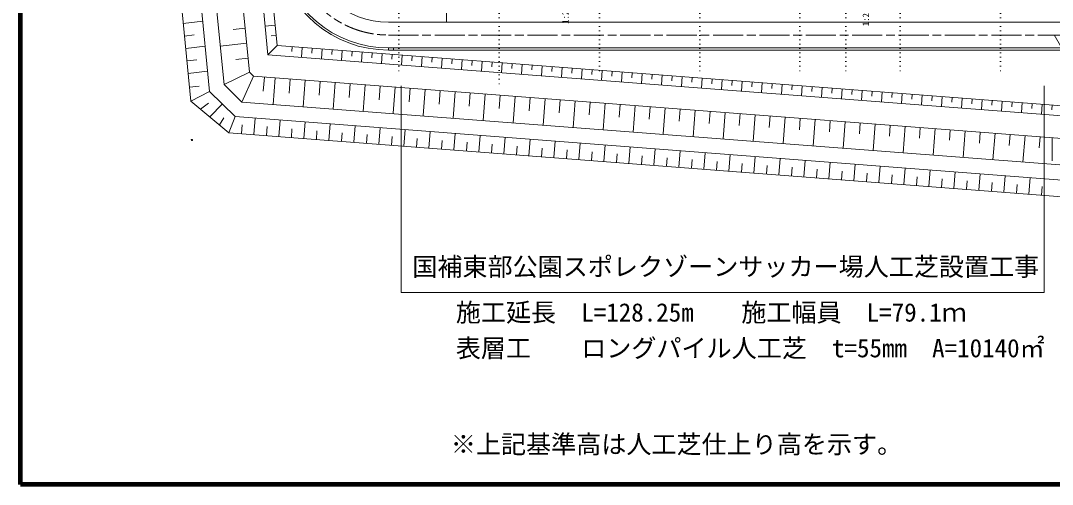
# Model space of a CAD drawing. Units: millimetres, scale not verified. Extents: x -199250 to 201250, y -138500 to 162913.
# Drawn here: x -199250 to 6482, y -138500 to -45974 of the extents above; entities that cross this region are included whole.
import ezdxf
from ezdxf.enums import TextEntityAlignment as Align

# ---------------------------------------------------------------- set-up
doc = ezdxf.new("R2010")
doc.units = ezdxf.units.MM
doc.header["$LTSCALE"] = 500
doc.header["$PDMODE"] = 32
doc.header["$PDSIZE"] = 250
doc.linetypes.add('CHAIN', pattern=[18.5, 12, -1.5, 3.5, -1.5])
doc.linetypes.add('DOTTED', pattern=[1.75, 0.25, -1.5])
for name, color, linetype, lineweight in [('0-1_S-SUV', 7, 'Continuous', 13), ('0-4_現況図（想定）', 8, 'Continuous', 13), ('0-B_二次掘削', 7, 'Continuous', 13), ('0-C_ｸﾞﾗﾝﾄﾞ高さ勾配', 5, 'Continuous', 13), ('0-D_法形状', 7, 'Continuous', 25)]:
    doc.layers.add(name, color=color, linetype=linetype, lineweight=lineweight)
doc.styles.add('ＭＳ ゴシック', font='')
doc.styles.get('ＭＳ ゴシック').set_extended_font_data('MS Gothic')

# ---------------------------------------------------------------- blocks, each defined once
blk = doc.blocks.new('open_arrow')
at = {"color": 0, "linetype": 'Continuous', "lineweight": -2}
blk.add_lwpolyline([(7.5, 1.25), (0, 0), (7.5, -1.25)], dxfattribs=at)
blk = doc.blocks.new('DIMENSION_002_')
at = {"layer": '0-C_ｸﾞﾗﾝﾄﾞ高さ勾配', "color": 7, "lineweight": 18}
blk.add_line((30053895197, 20350186793), (30053895163, 20350186757), dxfattribs=at)
at = {"layer": '0-C_ｸﾞﾗﾝﾄﾞ高さ勾配', "color": 7, "xscale": 100, "yscale": 100, "rotation": 47}
blk.add_blockref('open_arrow', (30053895197, 20350186793), dxfattribs=at)
blk = doc.blocks.new('-007-DIMENSION_002_')
at = {"layer": '0-C_ｸﾞﾗﾝﾄﾞ高さ勾配', "color": 7, "lineweight": 18}
blk.add_line((30053895197, 20350186793), (30053895163, 20350186757), dxfattribs=at)
at = {"layer": '0-C_ｸﾞﾗﾝﾄﾞ高さ勾配'}
blk.add_blockref('DIMENSION_002_', (0, 0), dxfattribs=at)
blk = doc.blocks.new('-008--006-DIMENSION_003_')
at = {"layer": '0-C_ｸﾞﾗﾝﾄﾞ高さ勾配', "color": 7}
blk.add_lwpolyline([(30053895197, 20350186793), (30050805493, 20346877771), (30051999345, 20342963830)], dxfattribs=at)
at = {"layer": '0-C_ｸﾞﾗﾝﾄﾞ高さ勾配'}
blk.add_blockref('-007-DIMENSION_002_', (0, 0), dxfattribs=at)
at = {"layer": '0-C_ｸﾞﾗﾝﾄﾞ高さ勾配', "color": 7, "style": 'ＭＳ ゴシック'}
blk.add_text('FH=7.200', height=641500, rotation=286.963, dxfattribs=at).set_placement((30050905264, 20346550679), align=Align.BOTTOM_LEFT)

msp = doc.modelspace()

# ---------------------------------------------------------------- linework, layer by layer
at = {"layer": '0-1_S-SUV', "lineweight": 140}
msp.add_lwpolyline([(-199250, -138500), (-199250, 138500), (201250, 138500), (201250, -138500)], close=True, dxfattribs=at)
at = {"layer": '0-4_現況図（想定）'}
for p, q in [((-158693.6, -58716), (-163854.8, -5865.9)), ((-165300.5, -62054.1), (-170715.2, -6607.4)), ((-161573.3, -60094.8), (-166837.6, -6188.3)), ((-153606.3, -56280.3), (-157630.1, -15076.6)), ((-149928.6, -52785), (-153646.6, -14712.9)), ((-148101.3, -50919.6), (-151655.4, -14525.6)), ((-166813.7, -46558.8), (-162940, -46099.6)), ((-148496.2, -46875.8), (-150486.7, -47070.2)), ((-125928.7, -46267.7), (154009.1, -46268.9)), ((-166570.7, -49047.5), (-164631, -48817.6)), ((-154467.6, -47460.1), (-156838.1, -47741.1)), ((-148298.7, -48897.7), (-149294, -48994.9)), ((-166327.6, -51536.2), (-162453.9, -51077)), ((-154176, -50446.5), (-159440.3, -51070.6)), ((-149928.6, -52785), (-148101.3, -50919.6)), ((-148101.3, -50919.6), (69843.2, -67666.9)), ((-145094.8, -51150.6), (-145171.4, -52147.7)), ((-143100.7, -51303.8), (-143253.9, -53297.9)), ((155956.5, -51428.9), (-125928.7, -51427.7)), ((-125928.7, -51847.7), (-125928.7, -51427.7)), ((-124928.7, -51847.7), (-124928.7, -51427.7)), ((-153884.4, -53433), (-156358.7, -53726.3)), ((-149928.6, -52785), (69648.6, -69657.9)), ((-141106.5, -51457.1), (-141183.2, -52454.1)), ((-139112.4, -51610.3), (-139265.7, -53604.4)), ((-137118.3, -51763.5), (-137194.9, -52760.6)), ((-135124.2, -51916.8), (-135277.4, -53910.9)), ((-133130.1, -52070), (-133206.7, -53067)), ((-131135.9, -52223.2), (-131289.2, -54217.3)), ((-129141.8, -52376.5), (-129218.4, -53373.5)), ((-127147.7, -52529.7), (-127300.9, -54523.8)), ((-125928.7, -51847.7), (164456.5, -51848.9)), ((-125153.6, -52682.9), (-125230.2, -53680)), ((-123159.5, -52836.1), (-123312.7, -54830.3)), ((-121165.3, -52989.4), (-121241.9, -53986.4)), ((-119171.2, -53142.6), (-119324.4, -55136.7)), ((-117177.1, -53295.8), (-117253.7, -54292.9)), ((-115183, -53449.1), (-115336.2, -55443.2)), ((-166084.6, -54024.9), (-164144.9, -53795)), ((-113188.8, -53602.3), (-113265.5, -54599.4)), ((-111194.7, -53755.5), (-111348, -55749.7)), ((-109200.6, -53908.8), (-109277.2, -54905.8)), ((-107206.5, -54062), (-107359.7, -56056.1)), ((-105212.4, -54215.2), (-105289, -55212.3)), ((-103218.2, -54368.5), (-103371.5, -56362.6)), ((-101224.1, -54521.7), (-101300.7, -55518.8)), ((-99230, -54674.9), (-99383.2, -56669.1)), ((-97235.9, -54828.2), (-97312.5, -55825.2)), ((-95241.8, -54981.4), (-95395, -56975.5)), ((-93247.6, -55134.6), (-93324.2, -56131.7)), ((-91253.5, -55287.9), (-91406.7, -57282)), ((-89259.4, -55441.1), (-89336, -56438.2)), ((-165841.5, -56513.6), (-161967.8, -56054.4)), ((-158693.6, -58716), (-153606.3, -56280.3)), ((-155121.8, -62214.9), (-152791.6, -57078.3)), ((-153606.3, -56280.3), (-152791.6, -57078.3)), ((69210.9, -74137.5), (-152791.6, -57078.3)), ((-150639.8, -57243.7), (-150855.2, -60046.5)), ((-148488, -57409), (-148894.1, -62693.4)), ((-87265.3, -55594.3), (-87418.5, -57588.5)), ((-85271.1, -55747.6), (-85347.8, -56744.6)), ((-83277, -55900.8), (-83430.3, -57894.9)), ((-81282.9, -56054), (-81359.5, -57051.1)), ((-79288.8, -56207.3), (-79442, -58201.4)), ((-77294.7, -56360.5), (-77371.3, -57357.6)), ((-75300.5, -56513.7), (-75453.8, -58507.9)), ((-73306.4, -56667), (-73383, -57664)), ((-71312.3, -56820.2), (-71465.5, -58814.3)), ((-69318.2, -56973.4), (-69394.8, -57970.5)), ((-67324.1, -57126.7), (-67477.3, -59120.8)), ((-65329.9, -57279.9), (-65406.5, -58277)), ((-63335.8, -57433.1), (-63489, -59427.3)), ((-61341.7, -57586.4), (-61418.3, -58583.4)), ((-165571, -59283.8), (-163631.4, -59053.9)), ((-145496.9, -57638.9), (-145712.2, -60441.7)), ((-142505.7, -57868.7), (-142911.7, -63153.1)), ((-139514.5, -58098.6), (-139728.2, -60879.2)), ((-136523.3, -58328.4), (-136929.4, -63612.8)), ((-133532.1, -58558.3), (-133744.1, -61316.8)), ((-130540.9, -58788.1), (-130947, -64072.5)), ((-127549.8, -59018), (-127760, -61754.3)), ((-124558.6, -59247.8), (-124959.5, -64465.7)), ((-121567.4, -59477.6), (-121776, -62191.8)), ((-59347.6, -57739.6), (-59500.8, -59733.7)), ((-57353.4, -57892.8), (-57430.1, -58889.9)), ((-55359.3, -58046.1), (-55512.6, -60040.2)), ((-53365.2, -58199.3), (-53441.8, -59196.4)), ((-51371.1, -58352.5), (-51524.3, -60346.7)), ((-49377, -58505.8), (-49453.6, -59502.8)), ((-47382.8, -58659), (-47536.1, -60653.1)), ((-45388.7, -58812.2), (-45465.3, -59809.3)), ((-43394.6, -58965.5), (-43547.8, -60959.6)), ((-41400.5, -59118.7), (-41477.1, -60115.8)), ((-39406.4, -59271.9), (-39559.6, -61266)), ((-37412.2, -59425.2), (-37488.9, -60422.2)), ((-35418.1, -59578.4), (-35571.3, -61572.5)), ((-165300.5, -62054.1), (-161573.3, -60094.8)), ((-161573.3, -60094.8), (-156440.7, -65122.4)), ((-118576.2, -59707.5), (-118975.5, -64903.3)), ((-115585, -59937.3), (-115791.9, -62629.4)), ((-112593.9, -60167.2), (-112999.9, -65451.6)), ((-109602.7, -60397), (-109807.8, -63066.9)), ((-106611.5, -60626.9), (-107017.6, -65911.3)), ((-103620.3, -60856.7), (-103823.8, -63504.5)), ((-100629.1, -61086.6), (-101035.2, -66371)), ((-97637.9, -61316.4), (-97839.7, -63942)), ((-94646.8, -61546.3), (-95052.8, -66830.7)), ((-33424, -59731.6), (-33500.6, -60728.7)), ((-31429.9, -59884.9), (-31583.1, -61879)), ((-29435.8, -60038.1), (-29512.4, -61035.2)), ((-27441.6, -60191.3), (-27594.9, -62185.4)), ((-25447.5, -60344.6), (-25524.1, -61341.6)), ((-23453.4, -60497.8), (-23606.6, -62491.9)), ((-21459.3, -60651), (-21535.9, -61648.1)), ((-19465.1, -60804.3), (-19618.4, -62798.4)), ((-17471, -60957.5), (-17547.6, -61954.5)), ((-15476.9, -61110.7), (-15630.1, -63104.8)), ((-13482.8, -61264), (-13559.4, -62261)), ((-11488.7, -61417.2), (-11641.9, -63411.3)), ((-9494.5, -61570.4), (-9571.2, -62567.5)), ((-165300.5, -62054.1), (-157718.8, -68333.9)), ((-163405.1, -63624.1), (-161755.6, -62420.8)), ((-159007, -62608.6), (-161509.7, -65194)), ((-91655.6, -61776.1), (-91855.6, -64379.5)), ((-88664.4, -62006), (-89070.5, -67290.4)), ((-85673.2, -62235.8), (-85870.3, -64800.5)), ((-82682, -62465.7), (-83088.1, -67750.1)), ((-79690.8, -62695.5), (-79885, -65221.6)), ((-76699.7, -62925.4), (-77105.7, -68209.8)), ((-73708.5, -63155.2), (-73899.6, -65642.6)), ((-70717.3, -63385.1), (-71114.5, -68553.4)), ((-67726.1, -63614.9), (-67914.3, -66063.6)), ((-7500.4, -61723.6), (-7653.6, -63717.8)), ((-5506.3, -61876.9), (-5582.9, -62873.9)), ((-3512.2, -62030.1), (-3665.4, -64024.2)), ((-1518.1, -62183.3), (-1594.7, -63180.4)), ((476.1, -62336.6), (322.8, -64330.7)), ((2470.2, -62489.8), (2393.6, -63486.9)), ((4464.3, -62643), (4311.1, -64637.2)), ((6458.4, -62796.3), (6381.8, -63793.3)), ((-159614.2, -66763.9), (-158705.6, -65370.8)), ((-156440.7, -65122.4), (-157718.8, -68333.9)), ((-156440.7, -65122.4), (68403.4, -82399.9)), ((-152495.7, -65425.5), (-152747.8, -68705.2)), ((-147510.4, -65808.6), (-147763.3, -69098.9)), ((-64734.9, -63844.8), (-65141, -69129.2)), ((-61743.8, -64074.6), (-61928.9, -66484.6)), ((-58752.6, -64304.5), (-59158.6, -69588.9)), ((-55761.4, -64534.3), (-55943.6, -66905.6)), ((-52770.2, -64764.2), (-53176.3, -70048.6)), ((-49779, -64994), (-49958.3, -67326.6)), ((-46787.8, -65223.9), (-47193.9, -70508.3)), ((-43796.7, -65453.7), (-43972.9, -67747.6)), ((-40805.5, -65683.6), (-41211.6, -70968)), ((-155096.8, -66743.3), (-155233.3, -68519.5)), ((-150118.6, -67120.5), (-150255.1, -68896.7)), ((-145138.6, -67571.8), (-145270.6, -69290.4)), ((-142525.1, -66191.7), (-142778, -69482)), ((-137539.8, -66574.8), (-137792.7, -69865.1)), ((-132554.5, -66957.8), (-132807.4, -70248.1)), ((-127569.2, -67340.9), (-127822.1, -70631.2)), ((-122583.9, -67724), (-122836.8, -71014.3)), ((-37814.3, -65913.4), (-37987.6, -68168.6)), ((-34823.1, -66143.3), (-35229.2, -71427.7)), ((-31831.9, -66373.1), (-32002.3, -68589.7)), ((-28840.8, -66603), (-29246.8, -71887.4)), ((-25849.6, -66832.8), (-26016.9, -69010.7)), ((-22858.4, -67062.7), (-23264.5, -72347.1)), ((-19867.2, -67292.5), (-20031.6, -69431.7)), ((-16876, -67522.4), (-17282.1, -72806.8)), ((-13884.8, -67752.2), (-14046.3, -69852.7)), ((-157718.8, -68333.9), (68082.4, -85685)), ((-140153.3, -67954.9), (-140285.3, -69673.5)), ((-135168, -68338), (-135300, -70056.6)), ((-130182.7, -68721.1), (-130314.7, -70439.7)), ((-125197.3, -69104.2), (-125329.4, -70822.8)), ((-120212, -69487.2), (-120344.1, -71205.8)), ((-117598.6, -68107.1), (-117851.5, -71397.4)), ((-115226.7, -69870.3), (-115358.8, -71588.9)), ((-112613.3, -68490.2), (-112866.2, -71780.5)), ((-107628, -68873.3), (-107880.8, -72163.6)), ((-102642.7, -69256.3), (-102895.5, -72546.6)), ((-97657.4, -69639.4), (-97910.2, -72929.7)), ((-10893.7, -67982.1), (-11299.7, -73266.5)), ((-7902.5, -68211.9), (-8073.1, -70432.8)), ((-4917.1, -68441.3), (-5369.7, -73722.2)), ((-1925.8, -68671.2), (-2113.1, -70857.1)), ((1065.7, -68901), (613, -74181.9)), ((4057, -69130.9), (3865.1, -71369.5)), ((6456.4, -69315.3), (6456.4, -73939.1)), ((-110241.4, -70253.4), (-110373.5, -71972)), ((-105256.1, -70636.5), (-105388.2, -72355.1)), ((-100270.8, -71019.6), (-100402.9, -72738.2)), ((-95285.5, -71402.7), (-95417.6, -73121.3)), ((-92672.1, -70022.5), (-92924.9, -73312.8)), ((-90300.2, -71785.7), (-90432.3, -73504.3)), ((-87686.8, -70405.6), (-87939.6, -73695.9)), ((-82701.5, -70788.7), (-82954.3, -74079)), ((-77716.2, -71171.7), (-77969, -74462)), ((-72730.9, -71554.8), (-72983.7, -74845.1)), ((-67745.6, -71937.9), (-67998.4, -75228.2)), ((-85314.9, -72168.8), (-85447, -73887.4)), ((-80329.6, -72551.9), (-80461.7, -74270.5)), ((-75344.3, -72935), (-75476.4, -74653.6)), ((-70359, -73318.1), (-70491.1, -75036.7)), ((-65373.7, -73701.1), (-65505.8, -75419.7)), ((-62760.3, -72321), (-63013.1, -75611.3)), ((-57775, -72704.1), (-58027.8, -75994.4)), ((-52789.7, -73087.2), (-53042.5, -76377.5)), ((-47804.4, -73470.2), (-48057.2, -76760.5)), ((-42819.1, -73853.3), (-43071.9, -77143.6)), ((-60388.4, -74084.2), (-60520.5, -75802.8)), ((-55403.1, -74467.3), (-55535.2, -76185.9)), ((-50417.8, -74850.4), (-50549.9, -76569)), ((-45432.5, -75233.5), (-45564.6, -76952.1)), ((-40447.2, -75616.6), (-40579.3, -77335.2)), ((-37833.8, -74236.4), (-38086.6, -77526.7)), ((-35461.9, -75999.6), (-35594, -77718.2)), ((-32848.5, -74619.5), (-33101.3, -77909.8)), ((-27863.2, -75002.6), (-28116, -78292.9)), ((-22877.9, -75385.6), (-23130.7, -78675.9)), ((-17892.6, -75768.7), (-18145.4, -79059)), ((-30476.6, -76382.7), (-30608.6, -78101.3)), ((-25491.3, -76765.8), (-25623.3, -78484.4)), ((-20506, -77148.9), (-20638, -78867.5)), ((-15520.7, -77532), (-15652.7, -79250.6)), ((-12907.3, -76151.8), (-13160.1, -79442.1)), ((-10535.4, -77915), (-10667.4, -79633.6)), ((-7922, -76534.9), (-8174.8, -79825.2)), ((-2936.6, -76918), (-3189.5, -80208.3)), ((2048.7, -77301.1), (1795.8, -80591.4)), ((-5550.1, -78298.1), (-5682.1, -80016.7)), ((-564.8, -78681.2), (-696.8, -80399.8)), ((4420.5, -79064.3), (4288.5, -80782.9))]:
    msp.add_line(p, q, dxfattribs=at)
at = {"layer": '0-4_現況図（想定）', "linetype": 'CHAIN'}
for p, q in [((-114343.5, -46220.3), (-114343.4, -27347.8)), ((-125928.7, -48847.7), (158956.5, -48848.9))]:
    msp.add_line(p, q, dxfattribs=at)
at = {"layer": '0-4_現況図（想定）'}
msp.add_lwpolyline([(-158693.6, -58716), (-155121.8, -62214.9), (68695.3, -79413.5)], dxfattribs=at)
for radius in [22080, 16920, 22500]:
    msp.add_arc((-125928.6, -29347.7), radius, 189.27952, 269.99977, dxfattribs=at)
at = {"layer": '0-4_現況図（想定）', "linetype": 'CHAIN'}
msp.add_arc((-125928.6, -29347.7), 19500, 189.27952, 269.99977, dxfattribs=at)
at = {"layer": '0-4_現況図（想定）'}
msp.add_point((-165094.4, -69788.4), dxfattribs=at)
at = {"layer": '0-B_二次掘削', "linetype": 'DOTTED'}
for p, q in [((-123843, 84963.7), (-123843.5, -56680.1)), ((-103843, 84963.6), (-103843.6, -59118.4)), ((-83843, 84963.5), (-83843.5, -56680.3)), ((-63843, 84963.4), (-63843.5, -56680.3)), ((-43843, 84963.4), (-43843.5, -56680.4)), ((-34693.1, 84963.7), (-34693.7, -56680.1)), ((-23843, 84963.3), (-23843.5, -56680.5)), ((-3843, 84963.2), (-3843.5, -56680.6))]:
    msp.add_line(p, q, dxfattribs=at)
at = {"layer": '0-C_ｸﾞﾗﾝﾄﾞ高さ勾配'}
for p, q in [((-123393.6, -58962.4), (-123393.6, -100236.6)), ((4856.4, -58962.4), (4856.4, -100236.6)), ((-123393.6, -100236.6), (4856.4, -100236.6))]:
    msp.add_line(p, q, dxfattribs=at)

# ---------------------------------------------------------------- block references
at = {"layer": '0-C_ｸﾞﾗﾝﾄﾞ高さ勾配', "xscale": 0.002, "yscale": 0.002, "rotation": 73.03694}
msp.add_blockref('-008--006-DIMENSION_003_', (21399682.5, -69416039.6), dxfattribs=at)

# ---------------------------------------------------------------- texts
at = {"layer": '0-C_ｸﾞﾗﾝﾄﾞ高さ勾配', "color": 7, "style": 'ＭＳ ゴシック'}
for s, p in [('国補東部公園スポレクゾーンサッカー場人工芝設置工事', (-121149.5, -97994.1)), ('施工延長\u3000L=128.25m', (-112472.8, -107119.9)), ('施工幅員\u3000L=79.1ｍ', (-55548, -107119.9)), ('表層工\u3000\u3000ロングパイル人工芝\u3000t=55mm\u3000A=10140㎡', (-112472.8, -114251.8)), ('※上記基準高は人工芝仕上り高を示す。', (-113469.5, -133424.6))]:
    msp.add_text(s, height=3666, dxfattribs=at).set_placement(p, align=Align.BOTTOM_LEFT)
at = {"layer": '0-D_法形状', "style": 'ＭＳ ゴシック'}
for p in [(-89589.6, -46624.8), (-29698.7, -47081.7)]:
    msp.add_text('1:2.0', height=1283, rotation=90, dxfattribs=at).set_placement(p, align=Align.BOTTOM_LEFT)

doc.saveas('drawing.dxf')
